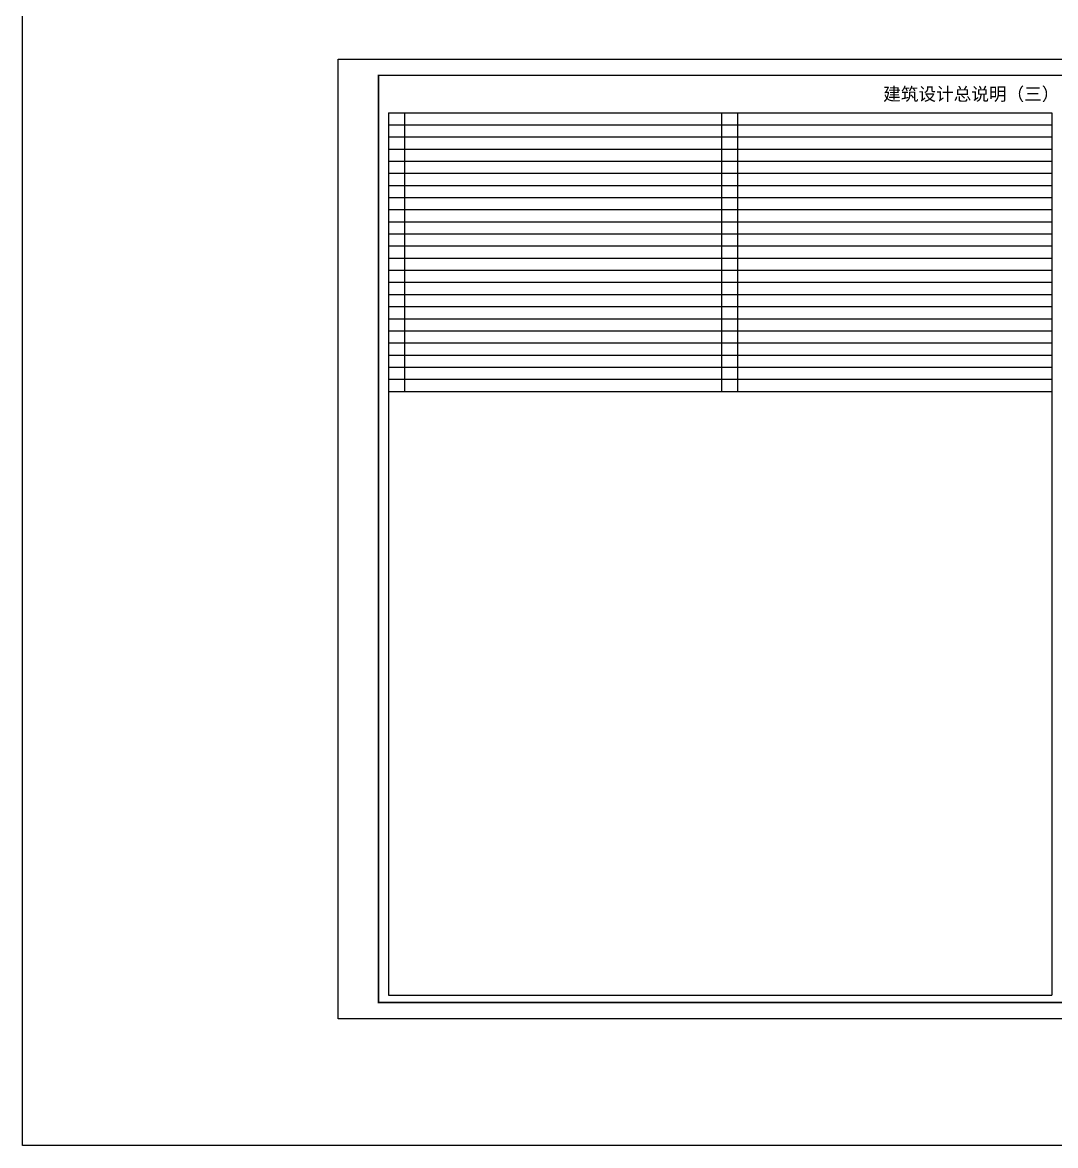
# Model space of a CAD drawing. Extents: x 1188826 to 1909461, y 608442 to 1651179.
# Drawn here: x 1452421 to 1516398, y 1258888 to 1328409 of the extents above; entities that cross this region are included whole.
import ezdxf

# ---------------------------------------------------------------- set-up
doc = ezdxf.new("R2010")
doc.units = 0
doc.header["$LTSCALE"] = 1000
doc.header["$MEASUREMENT"] = 0
doc.layers.add('Defpoint', color=7, linetype='Continuous')
doc.layers.add('图框', color=140, linetype='Continuous')
doc.layers.add('DIM_MODI', color=1, linetype='Continuous', plot=False)
doc.layers.add('S-1-TEXT', color=7, linetype='Continuous', lineweight=18)
doc.styles.add('黑体', font='simhei.ttf')

msp = doc.modelspace()

# ---------------------------------------------------------------- linework, layer by layer
at = {"layer": 'Defpoint', "color": 252}
for p, q in [((1475084, 1322823), (1516177, 1322823)), ((1475084, 1322823), (1475084, 1268197)), ((1475085, 1322823), (1516177, 1322823)), ((1475085, 1322823), (1497846, 1322823)), ((1475085, 1322823), (1497846, 1322823)), ((1476085, 1322823), (1476085, 1305573)), ((1495701, 1322823), (1495701, 1305573)), ((1496702, 1322823), (1496702, 1305573)), ((1516177, 1322823), (1516177, 1268197)), ((1475085, 1322073), (1516177, 1322073)), ((1475085, 1322073), (1516177, 1322073)), ((1475085, 1321323), (1516177, 1321323)), ((1475085, 1320573), (1516177, 1320573)), ((1475085, 1319823), (1516177, 1319823)), ((1475085, 1319073), (1516177, 1319073)), ((1475085, 1318323), (1516177, 1318323)), ((1475085, 1317573), (1516177, 1317573)), ((1475085, 1316823), (1516177, 1316823)), ((1475085, 1316073), (1516177, 1316073)), ((1475085, 1315323), (1516177, 1315323)), ((1475085, 1314573), (1516177, 1314573)), ((1475085, 1313823), (1516177, 1313823)), ((1475085, 1313073), (1516177, 1313073)), ((1475085, 1312323), (1516177, 1312323)), ((1475085, 1311573), (1516177, 1311573)), ((1475085, 1310823), (1516177, 1310823)), ((1475085, 1310073), (1516177, 1310073)), ((1475085, 1309323), (1516177, 1309323)), ((1475085, 1308573), (1516177, 1308573)), ((1475085, 1307823), (1516177, 1307823)), ((1475085, 1307073), (1516177, 1307073)), ((1475085, 1306323), (1516177, 1306323)), ((1475085, 1305573), (1516177, 1305573)), ((1475084, 1268197), (1516177, 1268197))]:
    msp.add_line(p, q, dxfattribs=at)
at = {"layer": 'DIM_MODI'}
msp.add_lwpolyline([(1452421, 1487897), (1581418, 1487897), (1581418, 1258888), (1452421, 1258888)], close=True, dxfattribs=at)
at = {"layer": '图框'}
msp.add_lwpolyline([(1471963, 1326135), (1556063, 1326135), (1556063, 1266735), (1471963, 1266735)], close=True, dxfattribs=at)
msp.add_lwpolyline([(1471963, 1326135), (1556063, 1326135), (1556063, 1266735), (1471963, 1266735)], close=True, dxfattribs=at)
at = {"layer": '图框', "const_width": 100}
msp.add_lwpolyline([(1555063, 1267735), (1555063, 1325135), (1474463, 1325135), (1474463, 1267735)], close=True, dxfattribs=at)

# ---------------------------------------------------------------- texts
at = {"layer": 'S-1-TEXT', "style": '黑体'}
msp.add_text('建筑设计总说明（三）', height=800, dxfattribs=at).set_placement((1505725, 1323579))

doc.saveas('drawing.dxf')
